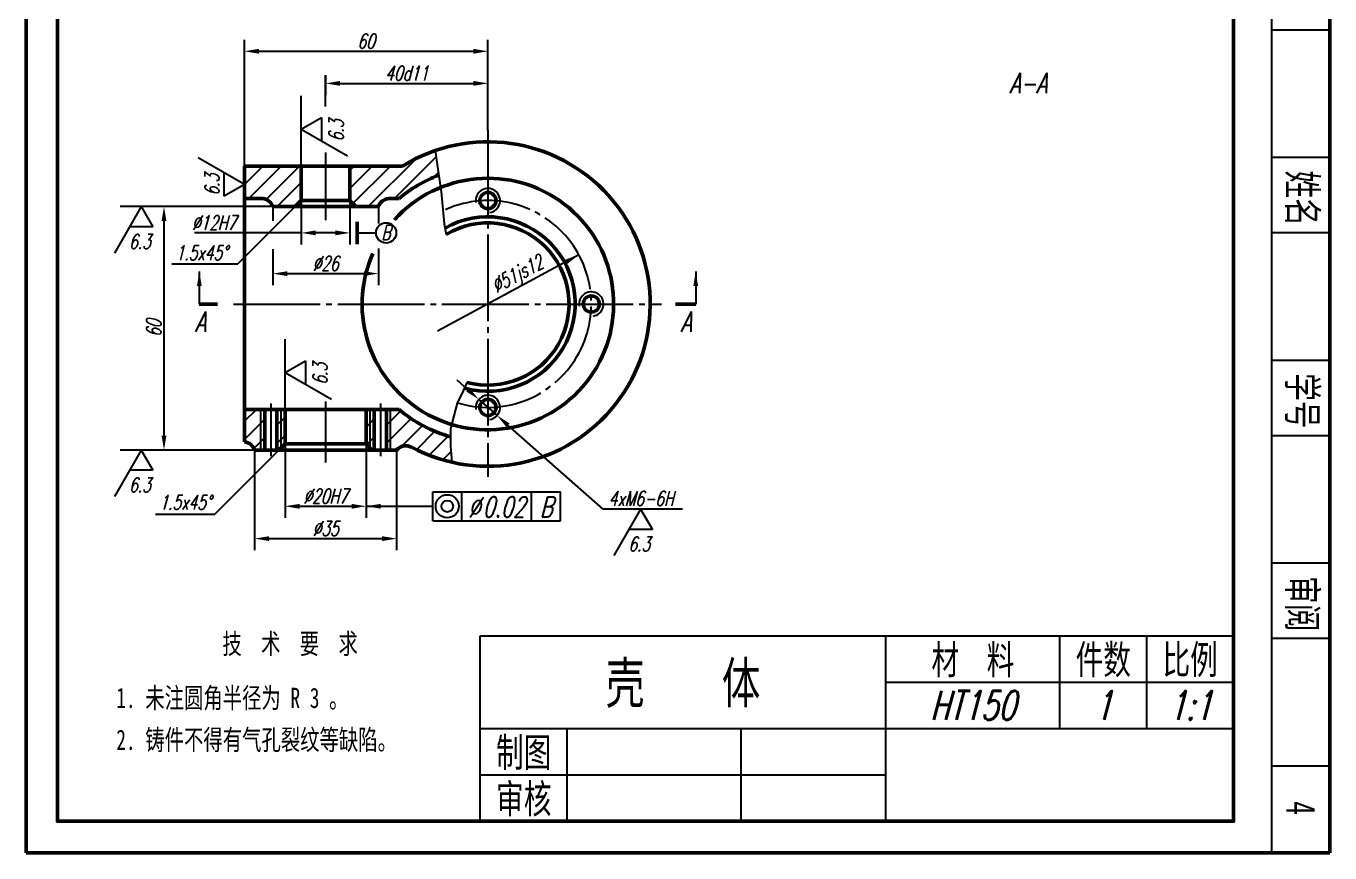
# Model space of a CAD drawing. Header units: millimetres. Extents: x -523 to 2676, y -549 to 1097.
# Drawn here: x 91.7 to 316.7, y -263.3 to -120.6 of the extents above; entities that cross this region are included whole.
import ezdxf
from ezdxf.enums import TextEntityAlignment as Align

# ---------------------------------------------------------------- set-up
doc = ezdxf.new("R2010")
doc.units = ezdxf.units.MM
doc.header["$PDMODE"] = 33
doc.header["$PDSIZE"] = 1.5
doc.linetypes.add('myCENTER', pattern=[18, 15, -1, 1, -1])
for name, color, linetype, lineweight in [('中心线', 7, 'myCENTER', 25), ('剖面线', 7, 'Continuous', 25), ('尺寸', 7, 'Continuous', 25), ('文字', 7, 'Continuous', 25), ('标注', 7, 'Continuous', 25), ('标题文字', 7, 'Continuous', 25), ('粗实线', 7, 'Continuous', 50), ('细实线', 7, 'Continuous', 25)]:
    doc.layers.add(name, color=color, linetype=linetype, lineweight=lineweight)
doc.styles.add('字母标注-3.5号', font='txt.shx', dxfattribs={"width": 0.7, "oblique": 15, "height": 3.5})
doc.styles.add('尺寸文字1-2.5号', font='txt.shx', dxfattribs={"width": 0.7, "oblique": 15, "height": 2.5})
doc.styles.add('标题汉字1-5号', font='SimSun.ttf', dxfattribs={"width": 0.7, "height": 5})
doc.styles.add('标题汉字2-3.5号', font='SimSun.ttf', dxfattribs={"width": 0.7, "height": 3.5})
doc.dimstyles.new('尺寸25', dxfattribs={"dimtxt": 2.5, "dimasz": 2.5, "dimexe": 2, "dimexo": 0, "dimgap": 0.5, "dimtad": 1, "dimdec": 0, "dimdsep": 46, "dimtxsty": '尺寸文字1-2.5号', "dimcen": 0, "dimadec": 0, "dimazin": 0, "dimtol": 1, "dimtp": 0.039, "dimtfac": 0.6, "dimtdec": 3, "dimtmove": 0, "dimatfit": 3, "dimfxl": 0, "dimarcsym": 0})
pattern_1 = [(45, (-1819.7339, -264.6148), (-1.5715448, 1.5715448), [])]

# ---------------------------------------------------------------- blocks, each defined once
blk = doc.blocks.new('*D269')
at = {"layer": 'Defpoints', "color": 0}
for p in [(169.81, -185), (172.96, -187.77)]:
    blk.add_point(p, dxfattribs=at)
at = {"layer": '尺寸', "color": 0, "lineweight": -2}
for p, q in [((167.94, -183.34), (166.06, -181.69)), ((169.81, -185), (172.96, -187.77)), ((191.28, -203.94), (174.83, -189.43))]:
    blk.add_line(p, q, dxfattribs=at)
at = {"layer": '尺寸', "color": 0}
for points in [[(168.21, -183.03), (167.66, -183.65), (169.81, -185)], [(175.11, -189.12), (174.56, -189.74), (172.96, -187.77)]]:
    blk.add_solid(points, dxfattribs=at)
blk = doc.blocks.new('*D268')
at = {"layer": 'Defpoints', "color": 0}
for p in [(131.13, -193.73), (155.63, -193.73), (155.63, -209.02)]:
    blk.add_point(p, dxfattribs=at)
at = {"layer": '尺寸', "color": 0, "lineweight": -2}
for p, q in [((131.13, -193.73), (131.13, -211.02)), ((155.63, -193.73), (155.63, -211.02)), ((133.63, -209.02), (153.13, -209.02))]:
    blk.add_line(p, q, dxfattribs=at)
at = {"layer": '尺寸', "color": 0}
for points in [[(133.63, -208.61), (133.63, -209.44), (131.13, -209.02)], [(153.13, -208.61), (153.13, -209.44), (155.63, -209.02)]]:
    blk.add_solid(points, dxfattribs=at)
at = {"layer": '尺寸', "color": 0, "insert": (143.38, -207.27), "char_height": 2.5, "attachment_point": 5, "style": '尺寸文字1-2.5号'}
blk.add_mtext('%%C35', dxfattribs=at)
blk = doc.blocks.new('*D267')
at = {"layer": 'Defpoints', "color": 0}
for p in [(136.38, -192.68), (150.38, -192.68), (150.38, -203.44)]:
    blk.add_point(p, dxfattribs=at)
at = {"layer": '尺寸', "color": 0, "lineweight": -2}
for p, q in [((136.38, -192.68), (136.38, -205.44)), ((150.38, -192.68), (150.38, -205.44)), ((138.88, -203.44), (147.88, -203.44))]:
    blk.add_line(p, q, dxfattribs=at)
at = {"layer": '尺寸', "color": 0}
for points in [[(138.88, -203.03), (138.88, -203.86), (136.38, -203.44)], [(147.88, -203.03), (147.88, -203.86), (150.38, -203.44)]]:
    blk.add_solid(points, dxfattribs=at)
at = {"layer": '尺寸', "color": 0, "insert": (143.38, -201.69), "char_height": 2.5, "attachment_point": 5, "style": '尺寸文字1-2.5号'}
blk.add_mtext('%%C20H7', dxfattribs=at)
blk = doc.blocks.new('*D266')
at = {"layer": 'Defpoints', "color": 0}
for p in [(134.28, -151.73), (115.49, -193.73), (131.13, -193.73)]:
    blk.add_point(p, dxfattribs=at)
at = {"layer": '尺寸', "color": 0, "lineweight": -2}
for p, q in [((134.28, -151.73), (113.49, -151.73)), ((115.49, -154.23), (115.49, -191.23)), ((131.13, -193.73), (113.49, -193.73))]:
    blk.add_line(p, q, dxfattribs=at)
at = {"layer": '尺寸', "color": 0}
for points in [[(115.07, -154.23), (115.91, -154.23), (115.49, -151.73)], [(115.07, -191.23), (115.91, -191.23), (115.49, -193.73)]]:
    blk.add_solid(points, dxfattribs=at)
at = {"layer": '尺寸', "color": 0, "insert": (113.74, -172.73), "char_height": 2.5, "attachment_point": 5, "rotation": 90, "style": '尺寸文字1-2.5号'}
blk.add_mtext('60', dxfattribs=at)
blk = doc.blocks.new('*D265')
at = {"layer": 'Defpoints', "color": 0}
for p in [(152.48, -158.93), (134.28, -161.12), (152.48, -163.29)]:
    blk.add_point(p, dxfattribs=at)
at = {"layer": '尺寸', "color": 0, "lineweight": -2}
for p, q in [((152.48, -158.93), (152.48, -165.29)), ((134.28, -161.12), (134.28, -165.29)), ((136.78, -163.29), (149.98, -163.29))]:
    blk.add_line(p, q, dxfattribs=at)
at = {"layer": '尺寸', "color": 0}
for points in [[(136.78, -162.88), (136.78, -163.71), (134.28, -163.29)], [(149.98, -162.88), (149.98, -163.71), (152.48, -163.29)]]:
    blk.add_solid(points, dxfattribs=at)
at = {"layer": '尺寸', "color": 0, "insert": (143.38, -161.54), "char_height": 2.5, "attachment_point": 5, "style": '尺寸文字1-2.5号'}
blk.add_mtext('%%c26', dxfattribs=at)
blk = doc.blocks.new('*D264')
at = {"layer": 'Defpoints', "color": 0}
for p in [(139.18, -150.68), (147.58, -150.68), (139.18, -156.26)]:
    blk.add_point(p, dxfattribs=at)
at = {"layer": '尺寸', "color": 0, "lineweight": -2}
for p, q in [((139.18, -150.68), (139.18, -158.26)), ((147.58, -150.68), (147.58, -158.26)), ((139.18, -156.26), (120.74, -156.26)), ((145.08, -156.26), (141.68, -156.26))]:
    blk.add_line(p, q, dxfattribs=at)
at = {"layer": '尺寸', "color": 0}
for points in [[(141.68, -155.84), (141.68, -156.68), (139.18, -156.26)], [(145.08, -155.84), (145.08, -156.68), (147.58, -156.26)]]:
    blk.add_solid(points, dxfattribs=at)
at = {"layer": '尺寸', "color": 0, "insert": (124.12, -154.51), "char_height": 2.5, "attachment_point": 5, "style": '尺寸文字1-2.5号'}
blk.add_mtext('%%c12H7', dxfattribs=at)
blk = doc.blocks.new('*D263')
at = {"layer": 'Defpoints', "color": 0}
for p in [(171.38, -124.92), (171.38, -128.46), (129.38, -144.73)]:
    blk.add_point(p, dxfattribs=at)
at = {"layer": '尺寸', "color": 0, "lineweight": -2}
for p, q in [((129.38, -144.73), (129.38, -122.92)), ((171.38, -128.46), (171.38, -122.92)), ((131.88, -124.92), (168.88, -124.92))]:
    blk.add_line(p, q, dxfattribs=at)
at = {"layer": '尺寸', "color": 0}
for points in [[(131.88, -124.5), (131.88, -125.34), (129.38, -124.92)], [(168.88, -124.5), (168.88, -125.34), (171.38, -124.92)]]:
    blk.add_solid(points, dxfattribs=at)
at = {"layer": '尺寸', "color": 0, "insert": (150.38, -123.17), "char_height": 2.5, "attachment_point": 5, "style": '尺寸文字1-2.5号'}
blk.add_mtext('60', dxfattribs=at)
blk = doc.blocks.new('*D262')
at = {"layer": 'Defpoints', "color": 0}
for p in [(143.38, -129.05), (171.38, -130.46), (171.38, -138.52)]:
    blk.add_point(p, dxfattribs=at)
at = {"layer": '尺寸', "color": 0, "lineweight": -2}
for p, q in [((143.38, -129.05), (143.38, -132.46)), ((145.88, -130.46), (168.88, -130.46)), ((171.38, -138.52), (171.38, -128.46))]:
    blk.add_line(p, q, dxfattribs=at)
at = {"layer": '尺寸', "color": 0}
for points in [[(145.88, -130.04), (145.88, -130.88), (143.38, -130.46)], [(168.88, -130.04), (168.88, -130.88), (171.38, -130.46)]]:
    blk.add_solid(points, dxfattribs=at)
at = {"layer": '尺寸', "color": 0, "insert": (157.38, -128.71), "char_height": 2.5, "attachment_point": 5, "style": '尺寸文字1-2.5号'}
blk.add_mtext('40d11', dxfattribs=at)

msp = doc.modelspace()

# ---------------------------------------------------------------- hatches: boundary and pattern name
at = {"layer": '剖面线'}
h = msp.add_hatch(dxfattribs=at)
h.set_pattern_fill('ANSI31', color=256, scale=0.7, style=0)
h.set_pattern_definition(pattern_1)
h.paths.add_polyline_path([(156.049, -150.335, -0.0839501), (162.885, -146.304), (162.306, -142.048, 0.0562107), (156.635, -144.735), (147.585, -144.735), (147.585, -150.685), (148.635, -151.735), (152.485, -151.735, -0.3507811), (154.763, -150.335)])
h.paths.add_polyline_path([(129.385, -144.735), (129.385, -150.335), (132.007, -150.335, -0.3507811), (134.285, -151.735), (138.135, -151.735), (139.185, -150.685), (139.185, -144.735)])
h = msp.add_hatch(dxfattribs=at)
h.set_pattern_fill('ANSI31', color=256, scale=0.7, style=0)
h.set_pattern_definition(pattern_1)
h.paths.add_polyline_path([(132.885, -186.735), (129.385, -186.735), (129.385, -192.335, -0.2827591), (131.135, -193.735), (132.885, -193.735)])
h.paths.add_polyline_path([(136.385, -186.735), (134.985, -186.735), (134.985, -193.735), (135.335, -193.735), (136.385, -192.685)])
h.paths.add_polyline_path([(151.785, -186.735), (150.385, -186.735), (150.385, -192.685), (151.435, -193.735), (151.785, -193.735)])
h.paths.add_polyline_path([(156.049, -186.735), (153.885, -186.735), (153.885, -193.735), (155.635, -193.735, -0.3517672), (158.219, -193.246, 0.0665743), (165.175, -195.838), (164.96, -193.079), (164.96, -191.451, -0.1071276)])

# ---------------------------------------------------------------- linework, layer by layer
at = {"layer": '中心线'}
for p, q in [((171.385, -138.524), (171.385, -198.369)), ((143.385, -142.379), (143.385, -154.076)), ((127.462, -168.535), (201.362, -168.535)), ((133.935, -185.681), (133.935, -194.804)), ((143.385, -185.335), (143.385, -195.876)), ((152.835, -185.681), (152.835, -194.804))]:
    msp.add_line(p, q, dxfattribs=at)
msp.add_arc((171.385, -168.535), 17.85, 252.73388, 115.7468, dxfattribs=at)
at = {"layer": '尺寸'}
for p, q in [((143.385, -134.46), (143.385, -129.055)), ((139.185, -144.735), (139.185, -132.609)), ((113.49, -151.735), (107.915, -151.735)), ((138.135, -151.735), (128.242, -161.628)), ((134.285, -151.735), (134.285, -154.16)), ((152.485, -151.735), (152.485, -154.619)), ((134.285, -159.049), (134.285, -161.119)), ((116.826, -161.628), (128.242, -161.628)), ((152.485, -161.004), (152.485, -163.682)), ((136.385, -186.735), (136.385, -174.609)), ((113.49, -193.735), (107.915, -193.735)), ((135.335, -193.735), (124.239, -204.831)), ((204.958, -203.942), (191.276, -203.942)), ((114.026, -204.831), (124.239, -204.831))]:
    msp.add_line(p, q, dxfattribs=at)
at = {"layer": '标注'}
for p, q in [((139.185, -138.357), (142.685, -136.337)), ((142.685, -136.337), (142.685, -140.378)), ((139.185, -138.357), (147.185, -142.976)), ((129.385, -147.922), (121.385, -143.304)), ((125.885, -149.943), (125.885, -145.902)), ((129.385, -147.922), (125.885, -149.943)), ((111.572, -151.735), (106.953, -159.735)), ((111.572, -151.735), (113.592, -155.235)), ((113.592, -155.235), (109.551, -155.235)), ((148.828, -156.261), (152.078, -156.261)), ((136.385, -180.357), (139.885, -178.337)), ((139.885, -178.337), (139.885, -182.378)), ((136.385, -180.357), (144.385, -184.976)), ((111.572, -193.735), (106.953, -201.735)), ((111.572, -193.735), (113.592, -197.235)), ((113.592, -197.235), (109.551, -197.235)), ((161.873, -205.943), (161.873, -200.943)), ((161.873, -200.943), (183.893, -200.943)), ((166.873, -205.943), (166.873, -200.943)), ((178.893, -205.943), (178.893, -200.943)), ((183.893, -205.943), (183.893, -200.943)), ((197.745, -203.942), (193.127, -211.942)), ((197.745, -203.942), (199.766, -207.442)), ((161.873, -205.943), (183.893, -205.943)), ((199.766, -207.442), (195.725, -207.442))]:
    msp.add_line(p, q, dxfattribs=at)
for centre, radius in [((153.828, -156.261), 1.75), ((164.373, -203.443), 2), ((164.373, -203.443), 1)]:
    msp.add_circle(centre, radius, dxfattribs=at)
at = {"layer": '粗实线'}
for p, q in [((91.691, 46.735), (91.691, -263.265)), ((316.691, -263.265), (316.691, 46.735)), ((129.385, -144.735), (129.385, -192.335)), ((129.385, -144.735), (156.635, -144.735)), ((139.185, -144.735), (139.185, -150.685)), ((147.585, -144.735), (147.585, -150.685)), ((132.535, -150.335), (129.385, -150.335)), ((139.185, -150.685), (138.135, -151.735)), ((139.185, -150.685), (147.585, -150.685)), ((147.585, -150.685), (148.635, -151.735)), ((156.049, -150.335), (154.235, -150.335)), ((138.135, -151.735), (134.285, -151.735)), ((138.135, -151.735), (148.635, -151.735)), ((152.485, -151.735), (148.635, -151.735)), ((148.828, -158.215), (148.828, -154.347)), ((124.749, -168.535), (121.588, -168.535)), ((207.251, -168.535), (203.744, -168.535)), ((156.049, -186.735), (129.385, -186.735)), ((132.885, -193.735), (132.885, -186.735)), ((134.985, -193.735), (134.985, -186.735)), ((136.385, -186.735), (136.385, -192.685)), ((150.385, -186.735), (150.385, -192.685)), ((151.785, -193.735), (151.785, -186.735)), ((153.885, -193.735), (153.885, -186.735)), ((136.385, -192.685), (135.335, -193.735)), ((136.385, -192.685), (150.385, -192.685)), ((150.385, -192.685), (151.435, -193.735)), ((135.335, -193.735), (131.135, -193.735)), ((135.335, -193.735), (151.435, -193.735)), ((151.435, -193.735), (155.635, -193.735)), ((91.691, -263.265), (316.691, -263.265))]:
    msp.add_line(p, q, dxfattribs=at)
msp.add_lwpolyline([(97.093, -24.875), (300.08, -24.875), (300.08, -257.811), (97.093, -257.811)], close=True, dxfattribs=at)
for centre in [(171.385, -150.685), (189.235, -168.535), (171.385, -186.385)]:
    msp.add_circle(centre, 1.4, dxfattribs=at)
for centre, radius, start, end in [((171.385, -168.535), 28, 241.951, 121.78833), ((171.385, -168.535), 21.7, 156.24726, 138.00979), ((171.385, -168.535), 23.8, 110.90662, 130.11917), ((132.271, -152.458), 2.14, 19.76272, 82.91766), ((154.499, -152.458), 2.14, 97.08234, 160.23728), ((171.385, -168.535), 15.05, 254.39648, 119.41475), ((171.385, -168.535), 14, 254.97231, 120.88243), ((171.385, -168.535), 23.8, 229.88083, 254.33938), ((129.121, -194.458), 2.14, 19.76272, 82.91766), ((157.231, -195.1), 2.1, 61.951, 139.47179)]:
    msp.add_arc(centre, radius, start, end, dxfattribs=at)
at = {"layer": '细实线'}
for p, q in [((306.691, -263.265), (306.691, 46.735)), ((316.691, -121.265), (306.691, -121.265)), ((316.691, -143.265), (306.691, -143.265)), ((316.691, -156.265), (306.691, -156.265)), ((316.691, -178.265), (306.691, -178.265)), ((132.185, -193.735), (132.185, -186.735)), ((135.685, -193.385), (135.685, -186.735)), ((151.085, -193.385), (151.085, -186.735)), ((154.585, -193.735), (154.585, -186.735)), ((316.691, -191.265), (306.691, -191.265)), ((316.691, -213.265), (306.691, -213.265)), ((170.08, -257.811), (170.08, -225.811)), ((170.08, -225.811), (300.08, -225.811)), ((240.08, -257.811), (240.08, -225.811)), ((270.08, -241.811), (270.08, -225.811)), ((285.08, -241.811), (285.08, -225.811)), ((300.08, -257.811), (300.08, -225.811)), ((316.691, -226.265), (306.691, -226.265)), ((240.08, -233.811), (300.08, -233.811)), ((170.08, -241.811), (300.08, -241.811)), ((185.08, -257.811), (185.08, -241.811)), ((215.08, -257.811), (215.08, -241.811)), ((316.691, -248.265), (306.691, -248.265)), ((170.08, -249.811), (240.08, -249.811)), ((170.08, -257.811), (300.08, -257.811))]:
    msp.add_line(p, q, dxfattribs=at)
for points in [[(162.306, -142.048), (162.747, -145.289), (163.3, -149.156), (163.854, -154.681), (164.199, -156.52)], [(167.755, -182.056), (167.174, -183.41), (166.067, -185.62), (165.514, -187.83), (164.96, -190.04), (164.96, -193.079), (165.175, -195.838)]]:
    msp.add_lwpolyline(points, dxfattribs=at)
for centre in [(171.385, -150.685), (189.235, -168.535), (171.385, -186.385)]:
    msp.add_arc(centre, 2.1, 278.11349, 189.61675, dxfattribs=at)

# ---------------------------------------------------------------- texts
at = {"layer": '尺寸', "oblique": 15, "width": 0.7}
for s, height, style, p in [('A-A', 3.5, '字母标注-3.5号', (261.334, -132.141)), ('1.5x45%%D', 2.5, '尺寸文字1-2.5号', (117.489, -160.95)), ('A', 3.5, '字母标注-3.5号', (120.799, -173.33)), ('A', 3.5, '字母标注-3.5号', (204.606, -173.33)), ('1.5x45%%D', 2.5, '尺寸文字1-2.5号', (114.689, -204.019)), ('4xM6-6H', 2.5, '尺寸文字1-2.5号', (192.238, -203.343))]:
    msp.add_text(s, height=height, dxfattribs=dict(at, style=style)).set_placement(p)
at = {"layer": '尺寸', "style": '尺寸文字1-2.5号', "oblique": 15, "width": 0.7}
for s, rotation, p in [('6.3', 90, (125.03, -149.832)), ('%%C51js12', 28.3498, (172.841, -166.685))]:
    msp.add_text(s, height=2.5, rotation=rotation, dxfattribs=at).set_placement(p)
at = {"layer": '文字', "style": '标题汉字2-3.5号', "width": 0.7}
for s, p in [('技  术  要  求', (125.573, -228.91)), ('1. 未注圆角半径为 R 3 。  ', (107.259, -238.259)), ('2. 铸件不得有气孔裂纹等缺陷。', (107.259, -245.488))]:
    msp.add_text(s, height=3.5, dxfattribs=at).set_placement(p)
at = {"layer": '标注', "style": '尺寸文字1-2.5号', "oblique": 15, "width": 0.7}
for p in [(146.459, -140.476), (143.659, -182.476)]:
    msp.add_text('6.3', height=2.5, rotation=90, dxfattribs=at).set_placement(p)
at = {"layer": '标注', "oblique": 15, "width": 0.7}
for s, height, style, p in [('B', 2.5, '尺寸文字1-2.5号', (152.992, -157.437)), ('6.3', 2.5, '尺寸文字1-2.5号', (109.453, -159.009)), ('6.3', 2.5, '尺寸文字1-2.5号', (109.453, -201.009)), ('%%C', 3.5, '尺寸文字1-2.5号', (167.956, -205.343)), ('0.02', 3.5, '字母标注-3.5号', (170.46, -205.295)), ('B', 3.5, '字母标注-3.5号', (180.338, -205.295)), ('6.3', 2.5, '尺寸文字1-2.5号', (195.627, -211.216))]:
    msp.add_text(s, height=height, dxfattribs=dict(at, style=style)).set_placement(p)
at = {"layer": '标题文字', "style": '标题汉字1-5号', "width": 0.7}
for s, p in [('姓名', (309.456, -145.49)), ('学号', (309.456, -180.49)), ('审阅', (309.456, -215.49)), ('4', (309.188, -254.321))]:
    msp.add_text(s, height=5, rotation=270, dxfattribs=at).set_placement(p)
at = {"layer": '细实线', "style": '标题汉字1-5号', "width": 0.7}
for s, height, p in [('材  料', 5, (255.08, -229.811)), ('件数', 5, (277.58, -229.811)), ('比例', 5, (292.58, -229.811)), ('壳    体', 7, (205.08, -233.811)), ('制图', 5, (177.58, -245.811)), ('审核', 5, (177.58, -253.811))]:
    msp.add_text(s, height=height, dxfattribs=at).set_placement(p, align=Align.MIDDLE)
at = {"layer": '细实线', "style": '尺寸文字1-2.5号', "oblique": 15, "width": 0.7}
for s, p in [('HT150', (255.08, -237.811)), ('1', (277.58, -237.811)), ('1:1', (292.58, -237.811))]:
    msp.add_text(s, height=5, dxfattribs=at).set_placement(p, align=Align.MIDDLE)

# ---------------------------------------------------------------- dimensions: what is measured, and where the dimension line sits
at = {"layer": '尺寸'}
for base, p1, p2, text, picture, middle in [((171.385, -124.919), (129.385, -144.735), (171.385, -128.459), '60', '*D263', (150.385, -123.169)), ((171.385, -130.459), (143.385, -129.055), (171.385, -138.524), '40d11', '*D262', (157.385, -128.709)), ((152.485, -163.294), (134.285, -161.119), (152.485, -158.934), '%%c26', '*D265', (143.385, -161.544)), ((150.385, -203.443), (136.385, -192.685), (150.385, -192.685), '%%C20H7', '*D267', (143.385, -201.693)), ((155.635, -209.023), (131.135, -193.735), (155.635, -193.735), '%%C35', '*D268', (143.385, -207.273))]:
    dim = msp.add_linear_dim(base=base, p1=p1, p2=p2, text=text, dimstyle='尺寸25', dxfattribs=at)
    dim.commit()
    dim.dimension.update_dxf_attribs({"geometry": picture, "text_midpoint": middle})
dim = msp.add_linear_dim(base=(139.185, -156.261), p1=(147.585, -150.685), p2=(139.185, -150.685), text='%%c12H7', dimstyle='尺寸25', dxfattribs=at)
dim.commit()
dim.dimension.update_dxf_attribs({"geometry": '*D264', "text_midpoint": (124.122, -156.261), "dimtype": 160})
dim = msp.add_linear_dim(base=(115.49, -193.735), p1=(134.285, -151.735), p2=(131.135, -193.735), angle=90, text='60', dimstyle='尺寸25', dxfattribs=at)
dim.commit()
dim.dimension.update_dxf_attribs({"geometry": '*D266', "text_midpoint": (113.74, -172.735)})
dim = msp.add_diameter_dim_2p(p1=(169.811, -184.995), p2=(172.959, -187.775), text=' ', dimstyle='尺寸25', dxfattribs=at)
dim.commit()
dim.dimension.update_dxf_attribs({"geometry": '*D269', "text_midpoint": (191.276, -203.942), "dimtype": 163})

# ---------------------------------------------------------------- leaders
for points in [[(187.094, -160.059), (162.684, -173.23)], [(121.588, -162.927), (121.588, -168.535)], [(207.251, -162.927), (207.251, -168.535)], [(150.385, -203.443), (161.873, -203.443)]]:
    msp.add_leader(points, dimstyle='尺寸25', override={"dimgap": 0.5, "dimtad": 0}, dxfattribs=at)

doc.saveas('drawing.dxf')
